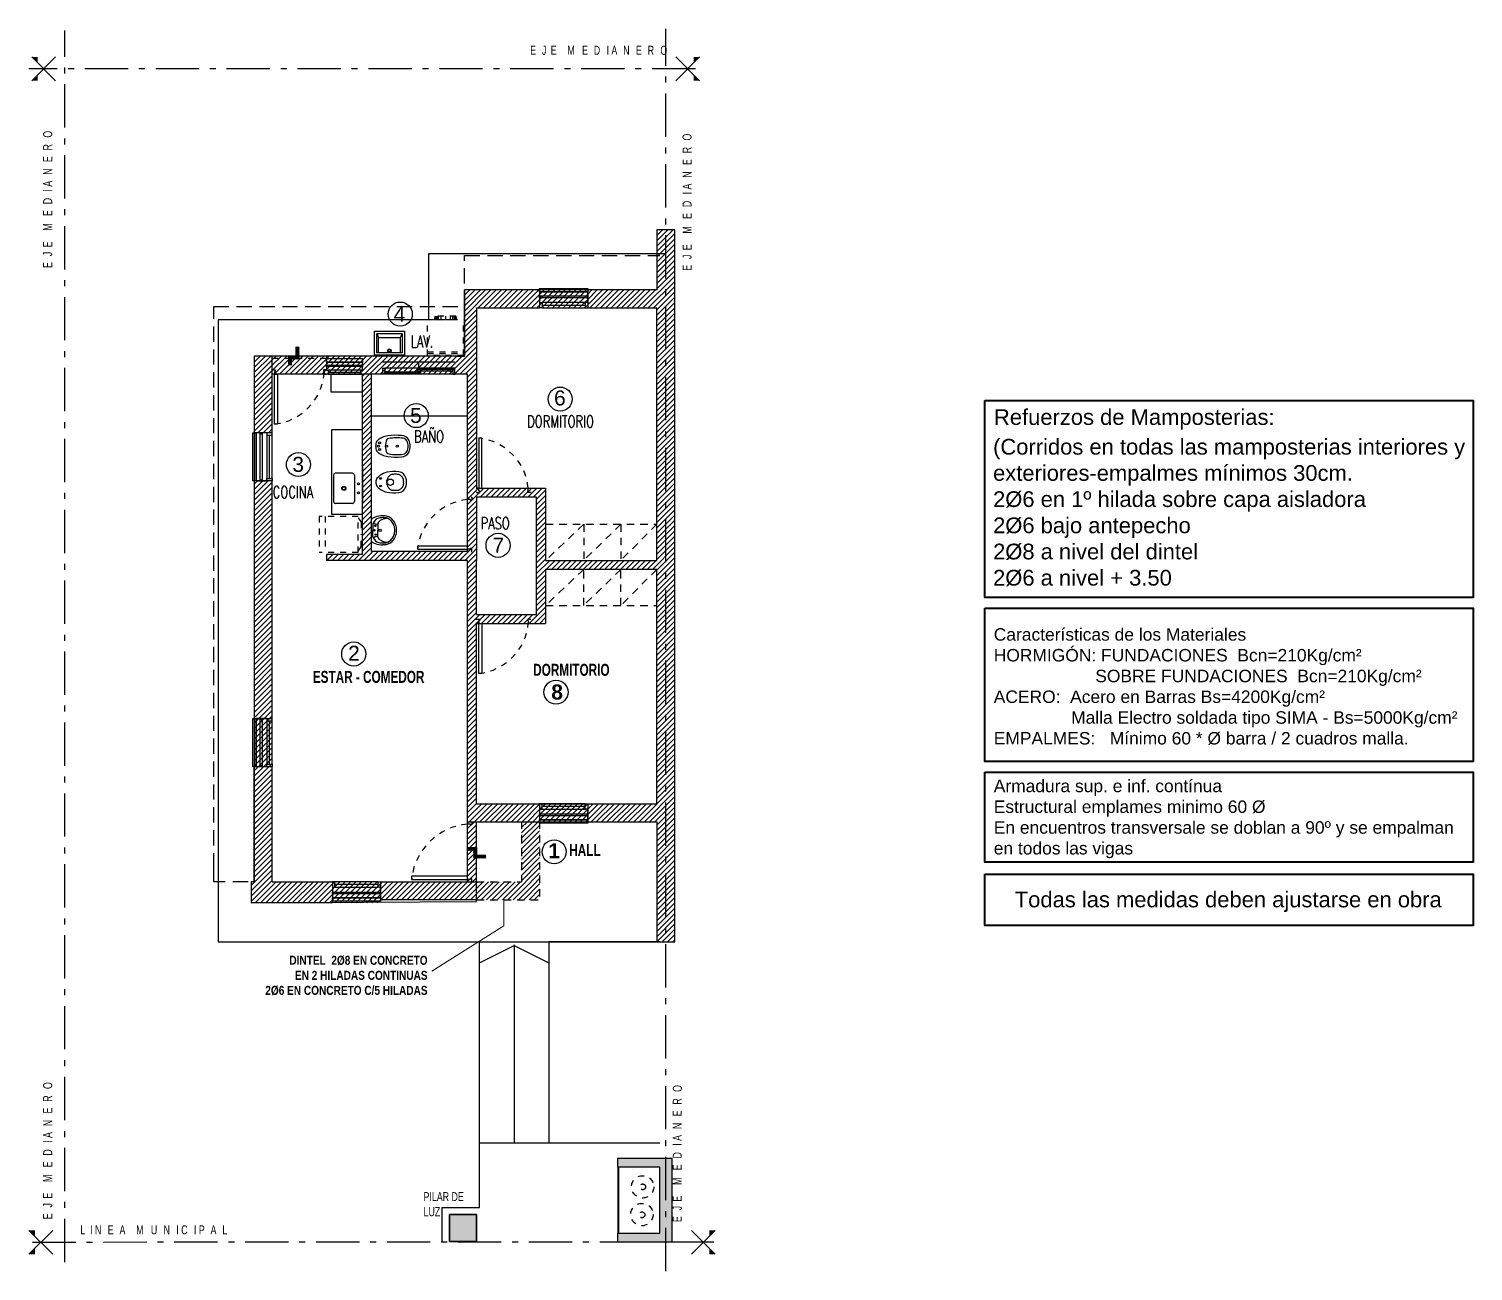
# Model space of a CAD drawing. Header units: millimetres. Extents: x 228 to 428, y 156 to 192.
# Drawn here: x 228.42 to 252.45, y 159.85 to 180.53 of the extents above; entities that cross this region are included whole.
import ezdxf
from ezdxf.enums import TextEntityAlignment as Align

# ---------------------------------------------------------------- set-up
doc = ezdxf.new("R2010")
doc.units = ezdxf.units.MM
doc.header["$LTSCALE"] = 0.1
doc.header["$MEASUREMENT"] = 0
for name, pattern in [('ACAD_ISO02W100', [15, 12, -3]), ('ACAD_ISO10W100', [18, 12, -3, 0, -3]), ('DASHED', [0.75, 0.5, -0.25]), ('DASHED2', [0.375, 0.25, -0.125]), ('HIDDEN', [0.375, 0.25, -0.125]), ('HIDDEN2', [4.7625, 3.175, -1.5875])]:
    doc.linetypes.add(name, pattern=pattern)
for name, color, linetype, lineweight in [('00-COTAS', 1, 'Continuous', 9), ('PISO', 8, 'Continuous', 9), ('SOMBRA', 1, 'Continuous', 0)]:
    doc.layers.add(name, color=color, linetype=linetype, lineweight=lineweight)
for name, color, linetype in [('00-PROYECCION', 2, 'HIDDEN'), ('artefactos', 1, 'Continuous'), ('CARP-HOJAS-PUERTAS', 2, 'Continuous'), ('CARP-MARCO-PUERTAS', 2, 'Continuous'), ('CARPINTERÍA', 2, 'Continuous'), ('Carpinterías', 2, 'Continuous'), ('CONT_PLATEA', 4, 'Continuous'), ('Cotas', 1, 'Continuous'), ('designaciones', 1, 'Continuous'), ('EJES', 6, 'Continuous'), ('EQUIP-COCINA', 1, 'ACAD_ISO02W100'), ('LADRILLOS', 3, 'Continuous'), ('mamposteria', 5, 'Continuous'), ('MURO', 2, 'Continuous'), ('Muros', 3, 'Continuous'), ('PROYECCION', 1, 'DASHED2'), ('PROYECCIONES', 2, 'HIDDEN'), ('TEXTO', 2, 'Continuous'), ('Textos', 2, 'Continuous'), ('varios', 1, 'Continuous')]:
    doc.layers.add(name, color=color, linetype=linetype)
doc.styles.add('ARIAL', font='arial.ttf', dxfattribs={"height": 0.18})
doc.styles.add('Arial30', font='arial.ttf', dxfattribs={"width": 0.8, "height": 0.3})
doc.styles.add('COTAS', font='ROMANS.shx', dxfattribs={"width": 0.7})
doc.styles.add('general', font='arial.ttf')

# ---------------------------------------------------------------- blocks, each defined once
blk = doc.blocks.new('SIMETRIA')
for p, q in [((-0.53, 0.53), (0.53, -0.53)), ((0.53, 0.53), (-0.53, -0.53))]:
    blk.add_line(p, q)
for points in [[(-0.53, 0.53), (-0.265, 0.265), (-0.53, 0.265)], [(0.53, 0.53), (0.265, 0.265), (0.53, 0.265)]]:
    blk.add_solid(points)

msp = doc.modelspace()

# ---------------------------------------------------------------- hatches: boundary and pattern name
at = {"layer": 'Cotas', "ltscale": 0.02, "transparency": 33554559}
h = msp.add_hatch(dxfattribs=at)
h.set_pattern_fill('ANSI31', color=252, scale=0.1, angle=90)
h.set_pattern_definition([(135, (650.26996, 368.332347), (-0.00883883476, -0.00883883476), [])])
h.paths.add_polyline_path([(236.0214, 166.7234), (236.0214, 166.7734), (235.8677, 166.7734), (235.8677, 166.7234)])
h.paths.add_polyline_path([(235.8677, 166.7234), (235.8677, 166.899), (235.7162, 166.899), (235.7162, 166.849), (235.8177, 166.849), (235.8177, 166.7234)])
at = {"layer": 'LADRILLOS', "ltscale": 0.02, "true_color": 0xed1f24, "transparency": 33554559}
h = msp.add_hatch(color=240, dxfattribs=at)
h.dxf.hatch_style = 1
h.paths.add_polyline_path([(239.0177, 161.7301), (238.2177, 161.7301), (238.2177, 161.5801), (238.9177, 161.5801), (238.9177, 160.4801), (238.2177, 160.4801), (238.2177, 160.3301), (239.0177, 160.3301)])
h = msp.add_hatch(color=240, dxfattribs=at)
h.dxf.hatch_style = 1
h.paths.add_polyline_path([(239.1177, 161.7301), (239.0177, 161.7301), (239.0177, 160.3301), (239.1177, 160.3301)])
h = msp.add_hatch(color=240, dxfattribs=at)
h.dxf.hatch_style = 1
h.paths.add_polyline_path([(235.8677, 160.7912), (235.4177, 160.7912), (235.4177, 160.3412), (235.8677, 160.3412)])
at = {"layer": 'SOMBRA', "true_color": 0xf8991e}
h = msp.add_hatch(dxfattribs=at)
h.set_pattern_fill('ANSI31', color=30, scale=0.5)
h.paths.add_polyline_path([(239.1677, 177.18), (238.8677, 177.18), (238.8677, 176.18), (237.7177, 176.18), (237.7177, 175.88), (238.8677, 175.88), (238.8677, 171.68), (237.0177, 171.68), (237.0177, 172.88), (235.8677, 172.88), (235.8677, 172.73), (236.8677, 172.73), (236.8677, 170.78), (235.8677, 170.78), (235.8677, 170.63), (237.0177, 170.63), (237.0177, 171.53), (238.8677, 171.53), (238.8677, 167.63), (236.9177, 167.63), (236.9177, 167.3345), (238.8677, 167.33), (238.8677, 165.33), (239.1677, 165.33)])
h = msp.add_hatch(dxfattribs=at)
h.set_pattern_fill('ANSI31', color=30, scale=0.5)
h.paths.add_polyline_path([(232.4677, 175.08), (232.4677, 175.105), (232.4677, 175.055), (232.4677, 174.78), (235.7175, 174.78), (235.7177, 171.83), (235.8677, 171.83), (235.8677, 172.8097), (235.8677, 172.8191), (235.8677, 175.88), (237.7177, 175.88), (237.7177, 176.18), (235.6677, 176.18), (235.6677, 175.08)])
h = msp.add_hatch(dxfattribs=at)
h.set_pattern_fill('ANSI31', color=30, scale=0.5)
h.paths.add_polyline_path([(232.4677, 175.08), (232.1677, 175.08), (232.1677, 173.8013), (232.4677, 173.8013)])
h = msp.add_hatch(dxfattribs=at)
h.set_pattern_fill('ANSI31', color=30, scale=0.5)
h.paths.add_polyline_path([(235.7177, 171.68), (235.7177, 171.83), (234.1177, 171.83), (234.1177, 174.78), (234.1177, 174.78), (234.1177, 174.78), (233.9677, 174.78), (234.1228, 174.78), (233.9728, 174.78), (233.9677, 174.78), (233.9677, 174.78), (233.9677, 171.78), (233.3677, 171.78), (233.3677, 171.68)])
h = msp.add_hatch(dxfattribs=at)
h.set_pattern_fill('ANSI31', color=30, scale=0.5)
h.paths.add_polyline_path([(232.4677, 166.22), (232.4677, 166.28), (232.4677, 168.2493), (232.1677, 168.2493), (232.1677, 166.28), (232.4677, 166.28)])
h.paths.add_polyline_path([(232.4677, 173.0013), (232.1677, 173.0013), (232.1677, 168.2493), (232.4677, 168.2493)])
h = msp.add_hatch(dxfattribs=at)
h.set_pattern_fill('ANSI31', color=30, scale=0.5)
h.paths.add_polyline_path([(235.8677, 170.78), (235.8677, 171.83), (235.7177, 171.83), (235.7177, 170.78)])
h = msp.add_hatch(dxfattribs=at)
h.set_pattern_fill('ANSI31', color=30, scale=0.5)
h.paths.add_polyline_path([(236.9177, 167.33), (236.9177, 167.4134), (236.9177, 167.63), (235.8677, 167.63), (235.8677, 170.78), (235.7177, 170.78), (235.7177, 167.33)])
h = msp.add_hatch(dxfattribs=at)
h.set_pattern_fill('ANSI31', color=30, scale=0.5)
h.paths.add_polyline_path([(235.7177, 166.33), (234.2677, 166.33), (234.2677, 166.03), (235.7177, 166.03)])
h.paths.add_polyline_path([(235.8677, 167.33), (235.7177, 167.33), (235.7177, 166.33), (235.7177, 166.33), (235.7177, 166.03), (235.8677, 166.03)])
at = {"layer": 'SOMBRA', "true_color": 0x2776bb}
h = msp.add_hatch(dxfattribs=at)
h.set_pattern_fill('ANSI31', color=152, scale=0.5)
h.paths.add_polyline_path([(236.9177, 167.33), (236.6177, 167.33), (236.6177, 166.3326), (236.9177, 166.3326)])
h.paths.add_polyline_path([(236.9177, 166.33), (235.8677, 166.33), (235.8677, 166.03), (236.9177, 166.03)])
at = {"layer": 'SOMBRA', "true_color": 0xf8991e}
h = msp.add_hatch(dxfattribs=at)
h.set_pattern_fill('ANSI31', color=30, scale=0.5)
h.paths.add_polyline_path([(234.2677, 166.33), (232.1177, 166.33), (232.1177, 165.98), (234.2677, 165.98)])

# ---------------------------------------------------------------- linework, layer by layer
at = {"color": 2}
for p, q in [((236.9177, 176.1467), (237.7177, 176.1467)), ((236.9177, 176.1467), (236.9177, 175.97)), ((236.9177, 176.08), (236.9344, 176.08)), ((236.9177, 176.05), (236.9177, 176.08)), ((236.9344, 176.05), (236.9177, 176.05)), ((236.9177, 175.97), (236.9577, 175.97)), ((236.9344, 176.08), (236.9344, 176.05)), ((237.6777, 175.97), (236.9577, 175.97)), ((236.9577, 175.97), (236.9577, 175.925)), ((237.7177, 175.97), (237.6777, 175.97)), ((237.6777, 175.97), (237.6777, 175.925)), ((237.7177, 176.08), (237.701, 176.08)), ((237.701, 176.08), (237.701, 176.05)), ((237.701, 176.05), (237.7177, 176.05)), ((237.7177, 175.97), (237.7177, 176.1467)), ((237.7177, 176.05), (237.7177, 176.08)), ((236.9577, 175.88), (236.9177, 175.88)), ((236.9177, 175.88), (236.9177, 175.88)), ((236.9577, 175.925), (237.6777, 175.925)), ((236.9577, 175.925), (236.9577, 175.925)), ((236.9577, 175.925), (236.9577, 175.925)), ((236.9577, 175.925), (236.9577, 175.925)), ((236.9577, 175.925), (236.9577, 175.88)), ((236.9577, 175.88), (237.6777, 175.88)), ((237.6777, 175.925), (237.6777, 175.925)), ((237.6777, 175.925), (237.6777, 175.925)), ((237.6777, 175.925), (237.6777, 175.925)), ((237.6777, 175.925), (237.6777, 175.88)), ((237.6777, 175.88), (237.7177, 175.88)), ((237.7177, 175.88), (237.7177, 175.88)), ((234.1677, 175.4929), (234.6677, 175.4929)), ((234.1677, 175.0929), (234.1677, 175.4929)), ((234.6677, 175.4929), (234.6677, 175.0929)), ((234.2077, 175.4529), (234.6277, 175.4529)), ((234.2077, 175.1329), (234.2077, 175.4529)), ((234.2077, 175.4529), (234.2372, 175.3882)), ((234.2372, 175.3882), (234.5982, 175.3882)), ((234.2372, 175.1329), (234.2372, 175.3882)), ((234.6277, 175.4529), (234.5982, 175.3882)), ((234.5982, 175.3882), (234.5982, 175.1329)), ((234.6277, 175.4529), (234.6277, 175.1329)), ((233.3677, 174.98), (233.9677, 174.98)), ((233.3677, 174.98), (233.3677, 174.8475)), ((233.9677, 174.8475), (233.9677, 174.98)), ((234.6677, 175.0929), (234.1677, 175.0929)), ((234.6277, 175.1329), (234.2077, 175.1329)), ((233.3677, 174.93), (233.3803, 174.93)), ((233.3677, 174.9075), (233.3677, 174.93)), ((233.3803, 174.9075), (233.3677, 174.9075)), ((233.3677, 174.8475), (233.3977, 174.8475)), ((233.3977, 174.78), (233.3677, 174.78)), ((233.3677, 174.78), (233.3677, 174.78)), ((233.3803, 174.93), (233.3803, 174.9075)), ((233.9377, 174.8475), (233.3977, 174.8475)), ((233.3977, 174.8475), (233.3977, 174.8138)), ((233.3977, 174.8138), (233.9377, 174.8138)), ((233.3977, 174.8138), (233.3977, 174.8138)), ((233.3977, 174.8138), (233.3977, 174.8138)), ((233.3977, 174.8138), (233.3977, 174.8138)), ((233.3977, 174.8138), (233.3977, 174.78)), ((233.3977, 174.78), (233.9377, 174.78)), ((233.9677, 174.8475), (233.9377, 174.8475)), ((233.9377, 174.8475), (233.9377, 174.8138)), ((233.9377, 174.8138), (233.9377, 174.8138)), ((233.9377, 174.8138), (233.9377, 174.8138)), ((233.9377, 174.8138), (233.9377, 174.8138)), ((233.9377, 174.8138), (233.9377, 174.78)), ((233.9377, 174.78), (233.9677, 174.78)), ((233.9677, 174.93), (233.9552, 174.93)), ((233.9552, 174.93), (233.9552, 174.9075)), ((233.9552, 174.9075), (233.9677, 174.9075)), ((233.9677, 174.9075), (233.9677, 174.93)), ((233.9677, 174.78), (233.9677, 174.78)), ((232.201, 173.0013), (232.201, 173.8013)), ((232.3777, 173.8013), (232.201, 173.8013)), ((232.2677, 173.8013), (232.2677, 173.7845)), ((232.2977, 173.8013), (232.2677, 173.8013)), ((232.2677, 173.7845), (232.2977, 173.7845)), ((232.2977, 173.7845), (232.2977, 173.8013)), ((232.3777, 173.8013), (232.3777, 173.7613)), ((232.4677, 173.7613), (232.4677, 173.8013)), ((232.4677, 173.8013), (232.4677, 173.8013)), ((232.3777, 173.7613), (232.3777, 173.0413)), ((232.3777, 173.7613), (232.4227, 173.7613)), ((232.4227, 173.0413), (232.4227, 173.7613)), ((232.4227, 173.7613), (232.4227, 173.7613)), ((232.4227, 173.7613), (232.4227, 173.7613)), ((232.4227, 173.7613), (232.4227, 173.7613)), ((232.4227, 173.7613), (232.4677, 173.7613)), ((232.4677, 173.0413), (232.4677, 173.7613)), ((232.201, 173.0013), (232.3777, 173.0013)), ((232.2677, 173.0013), (232.2677, 173.018)), ((232.2677, 173.018), (232.2977, 173.018)), ((232.2977, 173.0013), (232.2677, 173.0013)), ((232.2977, 173.018), (232.2977, 173.0013)), ((232.3777, 173.0013), (232.3777, 173.0413)), ((232.3777, 173.0413), (232.4227, 173.0413)), ((232.4227, 173.0413), (232.4227, 173.0413)), ((232.4227, 173.0413), (232.4227, 173.0413)), ((232.4227, 173.0413), (232.4227, 173.0413)), ((232.4227, 173.0413), (232.4677, 173.0413)), ((232.4677, 173.0413), (232.4677, 173.0013)), ((232.4677, 173.0013), (232.4677, 173.0013)), ((234.1427, 172.2898), (234.1427, 172.18)), ((234.1427, 172.0703), (234.1427, 172.18)), ((234.2227, 172.2861), (234.2227, 172.18)), ((234.2227, 172.074), (234.2227, 172.18)), ((232.201, 168.2493), (232.201, 169.0493)), ((232.3777, 169.0493), (232.201, 169.0493)), ((232.3777, 169.0093), (232.3777, 168.2893)), ((232.4227, 168.2893), (232.4227, 169.0093)), ((232.4677, 168.2893), (232.4677, 169.0093)), ((232.201, 168.2493), (232.3777, 168.2493)), ((236.9177, 167.54), (236.9177, 167.3634)), ((237.6777, 167.63), (236.9577, 167.63)), ((237.6777, 167.585), (236.9577, 167.585)), ((236.9577, 167.54), (237.6777, 167.54)), ((237.7177, 167.3634), (237.7177, 167.54)), ((237.7177, 167.3634), (236.9177, 167.3634)), ((234.2277, 166.33), (233.5077, 166.33)), ((233.4677, 166.24), (233.4677, 166.0634)), ((234.2277, 166.285), (233.5077, 166.285)), ((233.5077, 166.24), (234.2277, 166.24)), ((234.2677, 166.0634), (234.2677, 166.24)), ((234.2677, 166.0634), (233.4677, 166.0634))]:
    msp.add_line(p, q, dxfattribs=at)
at = {"color": 1}
for p, q in [((236.9177, 176.08), (237.7177, 176.08)), ((236.9177, 176.05), (236.9177, 176.08)), ((237.7177, 176.05), (236.9177, 176.05)), ((237.7177, 176.08), (237.7177, 176.05)), ((233.3677, 174.93), (233.9677, 174.93)), ((233.3677, 174.9075), (233.3677, 174.93)), ((233.9677, 174.9075), (233.3677, 174.9075)), ((233.9677, 174.93), (233.9677, 174.9075)), ((232.2677, 173.0013), (232.2677, 173.8013)), ((232.2677, 173.8013), (232.2977, 173.8013)), ((232.2977, 173.8013), (232.2977, 173.0013)), ((234.7453, 173.6767), (234.7453, 173.6767)), ((232.2977, 173.0013), (232.2677, 173.0013)), ((234.3741, 172.9949), (234.3754, 173.0128)), ((234.3741, 172.9949), (234.3741, 172.9801)), ((234.3741, 172.9652), (234.3741, 172.98)), ((234.3741, 172.9652), (234.3754, 172.9474)), ((234.6539, 172.9949), (234.6527, 173.0128)), ((234.6539, 172.9652), (234.6527, 172.9474)), ((234.6539, 172.9949), (234.6539, 172.9801)), ((234.6539, 172.9652), (234.6539, 172.98)), ((234.1177, 172.0026), (234.1177, 172.3575)), ((234.1177, 172.0026), (234.1177, 172.0026))]:
    msp.add_line(p, q, dxfattribs=at)
at = {"color": 1, "transparency": 33554559}
for p, q in [((235.4722, 174.88), (234.3397, 174.88)), ((235.4722, 174.78), (234.3397, 174.78)), ((234.3417, 174.79), (234.3417, 174.82)), ((234.3417, 174.82), (234.9322, 174.82)), ((234.9322, 174.79), (234.3417, 174.79)), ((234.8822, 174.83), (234.8822, 174.86)), ((234.8822, 174.86), (235.4722, 174.86)), ((235.4722, 174.83), (234.8822, 174.83)), ((234.9322, 174.82), (234.9322, 174.79)), ((235.4722, 174.86), (235.4722, 174.83))]:
    msp.add_line(p, q, dxfattribs=at)
at = {"color": 2, "transparency": 33554559}
msp.add_line((233.9677, 173.23), (233.9677, 172.63), dxfattribs=at)
at = {"color": 2, "linetype": 'ACAD_ISO02W100', "ltscale": 0.05}
for p, q in [((233.8998, 172.4093), (233.2498, 172.4093)), ((233.2498, 172.4093), (233.2498, 171.8093)), ((233.3498, 172.4093), (233.3498, 171.8093)), ((233.8998, 171.8093), (233.8998, 172.4093)), ((233.8998, 172.3849), (233.9498, 172.3147)), ((233.9498, 172.3147), (233.9498, 172.1093)), ((233.9498, 171.9039), (233.9498, 172.1093)), ((233.8998, 171.8338), (233.9498, 171.9039)), ((233.8998, 171.8093), (233.2498, 171.8093))]:
    msp.add_line(p, q, dxfattribs=at)
at = {"color": 1}
for points in [[(232.2677, 168.2493), (232.2677, 169.0493), (232.2977, 169.0493), (232.2977, 168.2493)], [(237.7177, 167.43), (236.9177, 167.43), (236.9177, 167.46), (237.7177, 167.46)], [(234.2677, 166.13), (233.4677, 166.13), (233.4677, 166.16), (234.2677, 166.16)]]:
    msp.add_lwpolyline(points, close=True, dxfattribs=at)
at = {"color": 2}
for points in [[(232.2677, 169.0493), (232.2677, 169.0326), (232.2977, 169.0326), (232.2977, 169.0493)], [(232.2677, 168.2493), (232.2677, 168.266), (232.2977, 168.266), (232.2977, 168.2493)], [(236.9177, 167.43), (236.9344, 167.43), (236.9344, 167.46), (236.9177, 167.46)], [(237.7177, 167.43), (237.701, 167.43), (237.701, 167.46), (237.7177, 167.46)], [(233.4677, 166.13), (233.4844, 166.13), (233.4844, 166.16), (233.4677, 166.16)], [(234.2677, 166.13), (234.251, 166.13), (234.251, 166.16), (234.2677, 166.16)]]:
    msp.add_lwpolyline(points, close=True, dxfattribs=at)
for points in [[(232.3777, 169.0493), (232.3777, 169.0093), (232.4227, 169.0093), (232.4227, 169.0093), (232.4227, 169.0093), (232.4227, 169.0093), (232.4677, 169.0093), (232.4677, 169.0493), (232.4677, 169.0493)], [(232.3777, 168.2493), (232.3777, 168.2893), (232.4227, 168.2893), (232.4227, 168.2893), (232.4227, 168.2893), (232.4227, 168.2893), (232.4677, 168.2893), (232.4677, 168.2493), (232.4677, 168.2493)], [(236.9177, 167.54), (236.9577, 167.54), (236.9577, 167.585), (236.9577, 167.585), (236.9577, 167.585), (236.9577, 167.585), (236.9577, 167.63), (236.9177, 167.63), (236.9177, 167.63)], [(237.7177, 167.54), (237.6777, 167.54), (237.6777, 167.585), (237.6777, 167.585), (237.6777, 167.585), (237.6777, 167.585), (237.6777, 167.63), (237.7177, 167.63), (237.7177, 167.63)], [(233.4677, 166.24), (233.5077, 166.24), (233.5077, 166.285), (233.5077, 166.285), (233.5077, 166.285), (233.5077, 166.285), (233.5077, 166.33), (233.4677, 166.33), (233.4677, 166.33)], [(234.2677, 166.24), (234.2277, 166.24), (234.2277, 166.285), (234.2277, 166.285), (234.2277, 166.285), (234.2277, 166.285), (234.2277, 166.33), (234.2677, 166.33), (234.2677, 166.33)]]:
    msp.add_lwpolyline(points, dxfattribs=at)
at = {"color": 1}
for centre, radius in [((234.4177, 175.168), 0.03), ((234.4177, 175.168), 0.02), ((234.2336, 173.5801), 0.0166), ((234.2546, 173.6361), 0.0166), ((234.2546, 173.5241), 0.0166), ((234.371, 173.5801), 0.0171), ((234.5486, 173.5801), 0.0166), ((234.2697, 173.0438), 0.0141), ((234.2697, 172.9164), 0.0141), ((234.4321, 172.9801), 0.0535), ((234.1679, 172.18), 0.0125), ((234.1844, 172.2537), 0.0125), ((234.1875, 172.1093), 0.0125), ((234.263, 172.18), 0.02)]:
    msp.add_circle(centre, radius, dxfattribs=at)
for centre, radius, start, end in [((234.3582, 173.5876), 0.1699, 167.07769, 182.56854), ((234.3579, 173.5725), 0.1696, 177.45143, 192.92965), ((234.2831, 173.613), 0.0914, 122.97249, 172.04622), ((234.2942, 173.5542), 0.1035, 190.97372, 234.00757), ((234.6598, 172.9716), 0.8351, 115.80901, 120.7035), ((234.4382, 173.4146), 0.3398, 97.80439, 114.69595), ((234.6682, 173.5588), 0.32, 156.03729, 176.10431), ((234.6682, 173.6014), 0.32, 183.89569, 203.96271), ((234.4217, 173.6446), 0.0637, 102.39043, 136.10723), ((234.5249, 172.8404), 0.9206, 84.23721, 98.29848), ((234.5428, 173.0079), 0.7118, 81.54756, 100.91861), ((234.6108, 173.6032), 0.1533, 28.66885, 87.54957), ((234.6388, 173.6367), 0.0758, 26.69678, 83.45914), ((234.5026, 173.5691), 0.2278, 2.86825, 26.48454), ((234.5026, 173.591), 0.2278, 333.51546, 357.13175), ((234.5065, 173.5833), 0.2564, 359.33056, 21.37196), ((234.5063, 173.5769), 0.2566, 338.63223, 0.75283), ((234.6598, 174.1886), 0.8351, 239.2965, 244.19099), ((234.4439, 173.765), 0.3599, 245.77737, 261.72229), ((234.4217, 173.5155), 0.0637, 223.89277, 257.60957), ((234.5249, 174.3198), 0.9206, 261.70152, 275.76279), ((234.5428, 174.1522), 0.7118, 259.08139, 278.45244), ((234.6108, 173.557), 0.1533, 272.45043, 331.33115), ((234.6388, 173.5235), 0.0758, 276.54086, 333.30322), ((234.5168, 172.7609), 0.4189, 124.64746, 137.29186), ((234.4378, 172.8584), 0.2939, 102.77587, 122.78854), ((234.4958, 172.505), 0.6518, 83.0992, 100.87357), ((234.4557, 173.0164), 0.0766, 149.32439, 161.32752), ((234.478, 173.0031), 0.1025, 137.86537, 149.32439), ((234.5176, 172.9673), 0.1559, 128.57978, 137.86537), ((234.5371, 172.9429), 0.1871, 120.26309, 128.57978), ((234.4608, 173.0736), 0.0358, 101.17962, 120.26309), ((234.4741, 173.006), 0.1047, 95.49422, 101.17962), ((234.5306, 172.4191), 0.6943, 93.28713, 95.49422), ((234.4998, 172.9547), 0.1578, 90, 93.28713), ((234.4998, 172.7296), 0.3829, 87.88982, 90), ((234.5282, 172.7296), 0.3829, 90, 92.11018), ((234.5282, 172.9547), 0.1578, 86.71287, 90), ((234.4975, 172.4191), 0.6943, 84.50578, 86.71287), ((234.5539, 173.006), 0.1047, 78.82038, 84.50578), ((234.5548, 173.0023), 0.151, 49.5184, 82.64833), ((234.5673, 173.0736), 0.0358, 59.73691, 78.82038), ((234.491, 172.9429), 0.1871, 51.42022, 59.73691), ((234.5105, 172.9673), 0.1559, 42.13463, 51.42022), ((234.5501, 173.0031), 0.1025, 30.67561, 42.13463), ((234.5724, 173.0164), 0.0766, 18.67248, 30.67561), ((234.5066, 172.9863), 0.1962, 358.12947, 41.82957), ((234.3771, 172.9596), 0.1886, 153.0632, 173.77671), ((234.3767, 173.0001), 0.1882, 186.13848, 206.94852), ((234.5168, 173.199), 0.4189, 222.70814, 235.35254), ((234.4378, 173.1015), 0.2939, 237.21146, 257.22413), ((234.4958, 173.4549), 0.6518, 259.12643, 276.9008), ((234.6234, 172.9597), 0.2536, 161.32752, 167.91413), ((234.6234, 173.0005), 0.2536, 192.08587, 198.67248), ((234.4557, 172.9438), 0.0766, 198.67248, 210.67561), ((234.478, 172.957), 0.1025, 210.67561, 222.13463), ((234.5176, 172.9929), 0.1559, 222.13463, 231.42022), ((234.5371, 173.0173), 0.1871, 231.42022, 239.73691), ((234.4608, 172.8866), 0.0358, 239.73691, 258.82038), ((234.4741, 172.9541), 0.1047, 258.82038, 264.50578), ((234.5306, 173.541), 0.6943, 264.50578, 266.71287), ((234.4998, 173.0054), 0.1578, 266.71287, 270), ((234.4998, 173.2305), 0.3829, 270, 272.11018), ((234.5282, 173.2305), 0.3829, 267.88982, 270), ((234.5282, 173.0054), 0.1578, 270, 273.28713), ((234.4975, 173.541), 0.6943, 273.28713, 275.49422), ((234.5539, 172.9541), 0.1047, 275.49422, 281.17962), ((234.5548, 172.9576), 0.151, 277.35167, 310.4816), ((234.5673, 172.8866), 0.0358, 281.17962, 300.26309), ((234.491, 173.0173), 0.1871, 300.26309, 308.57978), ((234.5105, 172.9929), 0.1559, 308.57978, 317.86537), ((234.5501, 172.957), 0.1025, 317.86537, 329.32439), ((234.5724, 172.9438), 0.0766, 329.32439, 341.32752), ((234.4047, 172.9597), 0.2536, 12.08587, 18.67248), ((234.4047, 173.0005), 0.2536, 341.32752, 347.91413), ((234.5066, 172.9736), 0.1962, 318.17043, 1.87053), ((234.702, 172.9799), 0.000649, 1.87053, 358.12947), ((234.1377, 172.3575), 0.02, 119.35892, 180.00014), ((234.2949, 172.0781), 0.3406, 109.92238, 119.35892), ((234.2828, 172.2397), 0.1507, 106.35039, 156.34031), ((234.3062, 172.047), 0.3737, 90, 109.92238), ((234.3931, 172.1566), 0.2238, 114.12135, 135.18426), ((234.3062, 172.047), 0.3437, 90, 101.02963), ((234.3857, 172.1731), 0.2056, 99.28776, 114.12135), ((234.3062, 172.047), 0.3737, 86.69477, 90), ((234.3062, 172.047), 0.3437, 86.54707, 90), ((234.3277, 172.2355), 0.1545, 64.66774, 90.31353), ((234.3277, 172.2355), 0.1845, 64.66774, 90), ((234.367, 172.2872), 0.09, 56.49842, 99.28776), ((234.3062, 172.047), 0.3437, 80.26972, 80.4174), ((234.315, 172.2087), 0.1842, 41.18593, 64.66774), ((234.315, 172.2087), 0.2142, 41.18593, 64.66774), ((234.2952, 172.1913), 0.2106, 19.92238, 41.18593), ((234.2952, 172.1913), 0.2406, 19.92238, 41.18593), ((234.1677, 172.2901), 0.025, 156.34033, 180.28839), ((234.2327, 172.2898), 0.09, 179.50925, 180.00004), ((234.2043, 172.3371), 0.0542, 201.27731, 289.8888), ((234.2627, 172.2861), 0.04, 135.18426, 180), ((234.2952, 172.1687), 0.2106, 318.81407, 340.07762), ((234.264, 172.18), 0.2437, 0, 19.92238), ((234.264, 172.18), 0.2437, 340.07762, 0), ((234.264, 172.18), 0.2737, 0, 19.92238), ((234.264, 172.18), 0.2737, 340.07762, 0), ((234.1377, 172.0026), 0.02, 179.99986, 240.64108), ((234.2949, 172.282), 0.3406, 240.64108, 250.07762), ((234.2327, 172.0703), 0.09, 179.99996, 180.49075), ((234.1677, 172.0699), 0.025, 179.71161, 203.65967), ((234.2828, 172.1203), 0.1507, 203.65969, 253.64961), ((234.2043, 172.023), 0.0542, 70.1112, 158.72269), ((234.3603, 172.1687), 0.2406, 220.6377, 221.18593), ((234.3062, 172.3131), 0.3737, 250.07762, 270), ((234.2627, 172.074), 0.04, 180, 224.81574), ((234.3931, 172.2035), 0.2238, 224.81574, 245.87865), ((234.3062, 172.3131), 0.3437, 258.97037, 270), ((234.3857, 172.1869), 0.2056, 245.87865, 260.71224), ((234.3062, 172.3131), 0.3437, 270, 273.45293), ((234.3277, 171.5663), 0.3737, 90, 93.30523), ((234.3277, 172.1245), 0.1545, 269.68647, 295.33226), ((234.3277, 172.1245), 0.1845, 270, 295.33226), ((234.367, 172.0728), 0.09, 260.71224, 303.50158), ((234.3062, 172.3131), 0.3437, 279.5826, 279.73028), ((234.315, 172.1514), 0.1842, 295.33226, 318.81407), ((234.315, 172.1514), 0.2142, 295.33226, 318.81407), ((234.2952, 172.1687), 0.2406, 318.81407, 340.07762)]:
    msp.add_arc(centre, radius, start, end, dxfattribs=at)
at = {"layer": '00-COTAS'}
msp.add_lwpolyline([(236.3222, 166.0339), (236.3222, 165.5959), (235.1223, 164.8408)], dxfattribs=at)
at = {"layer": '00-PROYECCION', "color": 2, "ltscale": 5, "transparency": 33554559}
for p, q in [((237.0177, 172.28), (238.8677, 172.28)), ((237.6508, 172.28), (237.0177, 171.68)), ((237.6508, 172.28), (237.6508, 171.68)), ((238.2676, 172.28), (237.6508, 171.68)), ((237.6508, 171.53), (237.0177, 170.93)), ((237.6508, 170.93), (237.6508, 171.53)), ((238.2676, 171.53), (237.6508, 170.93)), ((238.2676, 170.93), (238.2676, 171.53)), ((238.8677, 171.53), (238.2676, 170.93)), ((237.0177, 170.93), (238.8677, 170.93))]:
    msp.add_line(p, q, dxfattribs=at)
at = {"layer": '00-PROYECCION', "ltscale": 5, "transparency": 33554559}
for p in [(238.2676, 172.28), (238.8677, 172.28)]:
    msp.add_line(p, (238.2676, 171.68), dxfattribs=at)
at = {"layer": 'artefactos', "color": 1, "transparency": 33554559}
for p, q in [((235.7177, 174.08), (234.1177, 174.08)), ((233.4846, 173.0987), (233.4846, 172.6587)), ((233.8046, 173.1287), (233.5146, 173.1287)), ((233.8346, 173.0987), (233.8346, 172.6587)), ((233.8046, 172.6287), (233.5146, 172.6287))]:
    msp.add_line(p, q, dxfattribs=at)
for centre, radius in [((233.6596, 172.8787), 0.035), ((233.6596, 172.8787), 0.025), ((233.9018, 172.9537), 0.015), ((233.9018, 172.8037), 0.015)]:
    msp.add_circle(centre, radius, dxfattribs=at)
for centre, start, end in [((233.5146, 173.0987), 90, 180), ((233.8046, 173.0987), 0, 90), ((233.5146, 172.6587), 180, 270), ((233.8046, 172.6587), 270, 0)]:
    msp.add_arc(centre, 0.03, start, end, dxfattribs=at)
at = {"layer": 'CARP-HOJAS-PUERTAS'}
for p, q in [((232.5065, 174.78), (232.5552, 174.78)), ((232.5065, 173.9485), (232.5065, 174.78)), ((232.5552, 174.78), (232.5552, 173.9485)), ((232.5552, 173.9485), (232.5065, 173.9485)), ((235.9552, 173.7115), (235.9065, 173.7115)), ((235.9065, 173.7115), (235.9065, 172.88)), ((235.9552, 172.88), (235.9552, 173.7115)), ((235.9065, 172.88), (235.9552, 172.88)), ((235.7177, 171.9175), (234.8862, 171.9175)), ((234.8862, 171.9175), (234.8862, 171.8688)), ((234.8862, 171.8688), (235.7177, 171.8688)), ((235.7177, 171.8688), (235.7177, 171.9175)), ((235.9065, 170.63), (235.9552, 170.63)), ((235.9065, 169.7985), (235.9065, 170.63)), ((235.9552, 170.63), (235.9552, 169.7985)), ((235.9552, 169.7985), (235.9065, 169.7985))]:
    msp.add_line(p, q, dxfattribs=at)
msp.add_lwpolyline([(235.7177, 166.3688), (235.7177, 166.4234), (234.7851, 166.4234), (234.7851, 166.3688), (235.7177, 166.3688)], dxfattribs=at)
at = {"layer": 'CARP-MARCO-PUERTAS'}
for p, q in [((232.4677, 174.841), (232.4677, 174.8504)), ((232.4677, 174.8504), (232.5065, 174.8504)), ((232.4677, 174.78), (232.4677, 174.7894)), ((232.5065, 174.78), (232.4677, 174.78)), ((232.5065, 174.8504), (232.5065, 174.8504)), ((232.5065, 174.8504), (232.5158, 174.8504)), ((232.5158, 174.8222), (232.5065, 174.8222)), ((232.5065, 174.8222), (232.5065, 174.78)), ((232.5158, 174.8504), (232.5158, 174.8222)), ((233.329, 174.8504), (233.3196, 174.8504)), ((233.3196, 174.8504), (233.3196, 174.8222)), ((233.3196, 174.8222), (233.329, 174.8222)), ((233.3677, 174.8504), (233.329, 174.8504)), ((233.329, 174.8504), (233.329, 174.8504)), ((233.329, 174.8222), (233.329, 174.78)), ((233.329, 174.78), (233.3677, 174.78)), ((233.3677, 174.841), (233.3677, 174.8504)), ((233.3677, 174.78), (233.3677, 174.7894)), ((235.9065, 172.88), (235.8677, 172.88)), ((235.8677, 172.88), (235.8677, 172.8706)), ((235.8677, 172.8191), (235.8677, 172.8097)), ((235.8677, 172.8097), (235.9065, 172.8097)), ((235.9065, 172.8378), (235.9065, 172.88)), ((235.9158, 172.8378), (235.9065, 172.8378)), ((235.9065, 172.8097), (235.9065, 172.8097)), ((235.9065, 172.8097), (235.9158, 172.8097)), ((235.9158, 172.8097), (235.9158, 172.8378)), ((236.7196, 172.8097), (236.7196, 172.8378)), ((236.7196, 172.8378), (236.729, 172.8378)), ((236.729, 172.8097), (236.7196, 172.8097)), ((236.729, 172.8378), (236.729, 172.88)), ((236.729, 172.88), (236.7677, 172.88)), ((236.7677, 172.8097), (236.729, 172.8097)), ((236.729, 172.8097), (236.729, 172.8097)), ((236.7677, 172.88), (236.7677, 172.8706)), ((236.7677, 172.8191), (236.7677, 172.8097)), ((235.7177, 172.6913), (235.7177, 172.73)), ((235.7177, 172.73), (235.7271, 172.73)), ((235.7599, 172.6913), (235.7177, 172.6913)), ((235.7599, 172.6819), (235.7599, 172.6913)), ((235.788, 172.6819), (235.7599, 172.6819)), ((235.7787, 172.73), (235.788, 172.73)), ((235.788, 172.73), (235.788, 172.6913)), ((235.788, 172.6913), (235.788, 172.6913)), ((235.788, 172.6913), (235.788, 172.6819)), ((235.7599, 171.8688), (235.7177, 171.8688)), ((235.7177, 171.8688), (235.7177, 171.83)), ((235.788, 171.8782), (235.7599, 171.8782)), ((235.7599, 171.8782), (235.7599, 171.8688)), ((235.788, 171.8688), (235.788, 171.8782)), ((235.788, 171.83), (235.788, 171.8688)), ((235.788, 171.8688), (235.788, 171.8688)), ((235.7177, 171.83), (235.7271, 171.83)), ((235.7787, 171.83), (235.788, 171.83)), ((235.8677, 170.691), (235.8677, 170.7003)), ((235.8677, 170.7003), (235.9065, 170.7003)), ((235.9065, 170.7003), (235.9065, 170.7003)), ((235.9065, 170.7003), (235.9158, 170.7003)), ((235.9158, 170.6722), (235.9065, 170.6722)), ((235.9065, 170.6722), (235.9065, 170.63)), ((235.9158, 170.7003), (235.9158, 170.6722)), ((236.729, 170.7003), (236.7196, 170.7003)), ((236.7196, 170.7003), (236.7196, 170.6722)), ((236.7196, 170.6722), (236.729, 170.6722)), ((236.7677, 170.7003), (236.729, 170.7003)), ((236.729, 170.7003), (236.729, 170.7003)), ((236.729, 170.6722), (236.729, 170.63)), ((236.7677, 170.691), (236.7677, 170.7003)), ((235.8677, 170.63), (235.8677, 170.6394)), ((235.9065, 170.63), (235.8677, 170.63)), ((236.729, 170.63), (236.7677, 170.63)), ((236.7677, 170.63), (236.7677, 170.6394))]:
    msp.add_line(p, q, dxfattribs=at)
for points in [[(235.7787, 167.33), (235.788, 167.33), (235.788, 167.2913), (235.788, 167.2913), (235.788, 167.2819), (235.7599, 167.2819), (235.7599, 167.2913), (235.7177, 167.2913), (235.7177, 167.33), (235.7271, 167.33)], [(235.7787, 166.33), (235.788, 166.33), (235.788, 166.3688), (235.788, 166.3688), (235.788, 166.3782), (235.7599, 166.3782), (235.7599, 166.3688), (235.7177, 166.3688), (235.7177, 166.33), (235.7271, 166.33)]]:
    msp.add_lwpolyline(points, dxfattribs=at)
at = {"layer": 'CARPINTERÍA', "color": 2, "transparency": 33554559}
for p, q in [((236.9177, 176.2044), (237.7177, 176.2044)), ((236.9177, 176.1467), (236.9177, 176.2044)), ((237.7177, 176.2044), (237.7177, 176.1467)), ((237.7177, 176.1467), (236.9177, 176.1467)), ((233.3677, 175.0377), (233.9677, 175.0377)), ((233.3677, 174.98), (233.3677, 175.0377)), ((233.9677, 174.98), (233.3677, 174.98)), ((233.9677, 175.0377), (233.9677, 174.98)), ((234.3067, 174.78), (234.3067, 174.88)), ((234.3067, 174.88), (234.3417, 174.88)), ((234.3417, 174.78), (234.3067, 174.78)), ((234.3417, 174.88), (234.3417, 174.78)), ((234.3897, 174.82), (234.3417, 174.82)), ((234.3417, 174.82), (234.3417, 174.79)), ((234.3417, 174.79), (234.3897, 174.79)), ((234.3897, 174.79), (234.3897, 174.82)), ((234.9322, 174.86), (234.8822, 174.86)), ((234.8822, 174.86), (234.8822, 174.83)), ((234.8822, 174.83), (234.9322, 174.83)), ((234.9322, 174.82), (234.8822, 174.82)), ((234.8822, 174.82), (234.8822, 174.79)), ((234.8822, 174.79), (234.9322, 174.79)), ((234.9322, 174.83), (234.9322, 174.86)), ((234.9322, 174.79), (234.9322, 174.82)), ((235.4722, 174.86), (235.4222, 174.86)), ((235.4222, 174.86), (235.4222, 174.83)), ((235.4222, 174.83), (235.4722, 174.83)), ((235.5072, 174.88), (235.4722, 174.88)), ((235.4722, 174.88), (235.4722, 174.78)), ((235.4722, 174.83), (235.4722, 174.86)), ((235.4722, 174.78), (235.5072, 174.78)), ((235.5072, 174.78), (235.5072, 174.88)), ((232.1434, 173.0013), (232.1434, 173.8013)), ((232.1434, 173.8013), (232.201, 173.8013)), ((232.201, 173.8013), (232.201, 173.0013)), ((232.201, 173.0013), (232.1434, 173.0013)), ((232.1434, 168.2493), (232.1434, 169.0493)), ((232.1434, 169.0493), (232.201, 169.0493)), ((232.201, 169.0493), (232.201, 168.2493)), ((232.201, 168.2493), (232.1434, 168.2493)), ((236.9177, 167.3634), (237.7177, 167.3634)), ((236.9177, 167.3057), (236.9177, 167.3634)), ((237.7177, 167.3057), (236.9177, 167.3057)), ((237.7177, 167.3634), (237.7177, 167.3057))]:
    msp.add_line(p, q, dxfattribs=at)
msp.add_lwpolyline([(233.4677, 166.0634), (234.2677, 166.0634), (234.2677, 166.0057), (233.4677, 166.0057)], close=True, dxfattribs=at)
at = {"layer": 'Carpinterías', "linetype": 'HIDDEN2', "ltscale": 0.8, "transparency": 33554559}
msp.add_lwpolyline([(232.0677, 166.33), (231.4927, 166.33), (231.4927, 166.555), (231.4927, 175.905), (235.6677, 175.905), (235.6677, 176.755), (238.9177, 176.755)], dxfattribs=at)
at = {"layer": 'CONT_PLATEA', "color": 3, "transparency": 33554559}
msp.add_lwpolyline([(239.0177, 176.7801), (235.0677, 176.7801), (235.0677, 175.6801), (231.5677, 175.6801), (231.5677, 165.3301), (239.0177, 165.3301)], dxfattribs=at)
at = {"layer": 'Cotas', "color": 2, "ltscale": 0.02, "transparency": 33554559}
for p, q in [((232.8676, 175.08), (232.8676, 175.2337)), ((232.7419, 174.9285), (232.7419, 175.08)), ((232.7419, 175.08), (232.8676, 175.08))]:
    msp.add_line(p, q, dxfattribs=at)
at = {"layer": 'Cotas', "color": 252, "linetype": 'Continuous', "ltscale": 0.02, "transparency": 33554559}
for p, q in [((232.9176, 175.1699), (232.8676, 175.2199)), ((232.9176, 175.1876), (232.8715, 175.2337)), ((232.9176, 175.2053), (232.8891, 175.2337)), ((232.9176, 175.223), (232.9068, 175.2337)), ((232.7919, 175.0127), (232.7419, 175.0627)), ((232.7919, 174.995), (232.7419, 175.045)), ((232.7919, 174.9774), (232.7419, 175.0274)), ((232.7919, 174.9597), (232.7419, 175.0097)), ((232.7919, 174.942), (232.7419, 174.992)), ((232.7877, 174.9285), (232.7419, 174.9743)), ((232.7923, 175.03), (232.7423, 175.08)), ((232.81, 175.03), (232.76, 175.08)), ((232.8276, 175.03), (232.7776, 175.08)), ((232.8453, 175.03), (232.7953, 175.08)), ((232.863, 175.03), (232.813, 175.08)), ((232.8807, 175.03), (232.8307, 175.08)), ((232.8983, 175.03), (232.8483, 175.08)), ((232.916, 175.03), (232.866, 175.08)), ((232.9176, 175.1523), (232.8676, 175.2023)), ((232.9176, 175.1346), (232.8676, 175.1846)), ((232.9176, 175.1169), (232.8676, 175.1669)), ((232.9176, 175.0992), (232.8676, 175.1492)), ((232.9176, 175.0815), (232.8676, 175.1315)), ((232.9014, 175.08), (232.8676, 175.1139)), ((232.8837, 175.08), (232.8676, 175.0962)), ((232.9176, 175.0462), (232.8837, 175.08)), ((232.9176, 175.0639), (232.9014, 175.08)), ((232.77, 174.9285), (232.7419, 174.9566)), ((232.7524, 174.9285), (232.7419, 174.939))]:
    msp.add_line(p, q, dxfattribs=at)
at = {"layer": 'Cotas', "ltscale": 0.02, "transparency": 33554559}
for p, q in [((235.9177, 160.9112), (235.9177, 165.33)), ((238.9204, 161.9802), (235.9177, 161.9802)), ((235.2972, 160.9112), (235.9177, 160.9112)), ((235.2972, 160.3444), (235.2972, 160.9112))]:
    msp.add_line(p, q, dxfattribs=at)
at = {"layer": 'Cotas', "color": 2, "ltscale": 0.02, "transparency": 33554559}
msp.add_lwpolyline([(235.7162, 166.899), (235.8677, 166.899), (235.8677, 166.7734), (236.0214, 166.7734)], dxfattribs=at)
at = {"layer": 'Cotas', "ltscale": 0.02, "transparency": 33554559, "const_width": 0.02}
msp.add_lwpolyline([(237.0677, 164.9809), (236.4927, 165.2689), (235.9177, 164.9809)], dxfattribs=at)
at = {"layer": 'Cotas', "ltscale": 0.02, "transparency": 33554559}
for points in [[(236.4927, 165.28), (236.4927, 161.9802)], [(238.9157, 165.33), (237.0677, 165.33), (237.0677, 161.9802)]]:
    msp.add_lwpolyline(points, dxfattribs=at)
at = {"layer": 'designaciones', "color": 2, "transparency": 33554559}
for centre in [(234.5982, 175.7792), (237.2593, 174.364), (234.864, 174.0887), (232.9029, 173.2746), (236.2255, 171.9298), (233.8231, 170.1215), (237.1895, 169.4872), (237.1586, 166.8297)]:
    msp.add_circle(centre, 0.2, dxfattribs=at)
at = {"layer": 'EJES', "linetype": 'ACAD_ISO10W100', "ltscale": 0.6}
for p, q in [((239.0177, 159.851), (239.0177, 180.525)), ((229.0177, 160.0022), (229.0177, 180.4958)), ((239.5086, 179.8608), (228.4175, 179.8606)), ((239.818, 160.3302), (228.4177, 160.33))]:
    msp.add_line(p, q, dxfattribs=at)
at = {"layer": 'EQUIP-COCINA', "linetype": 'ACAD_ISO02W100', "ltscale": 0.025}
for p, q in [((235.1783, 175.7414), (235.1626, 175.6904)), ((235.5227, 175.7414), (235.1783, 175.7414)), ((235.1783, 175.7414), (235.1783, 175.6904)), ((235.1906, 175.7414), (235.1906, 175.6904)), ((235.2042, 175.7414), (235.2042, 175.6904)), ((235.2314, 175.7414), (235.2314, 175.6904)), ((235.2745, 175.7414), (235.2745, 175.6904)), ((235.3505, 175.7414), (235.3505, 175.6904)), ((235.4265, 175.7414), (235.4265, 175.6904)), ((235.4697, 175.7414), (235.4697, 175.6904)), ((235.4968, 175.7414), (235.4968, 175.6904)), ((235.5104, 175.7414), (235.5104, 175.6904)), ((235.5384, 175.6904), (235.5227, 175.7414)), ((235.5227, 175.7414), (235.5227, 175.6904)), ((235.0505, 175.0904), (235.0505, 175.6904)), ((235.0505, 175.6904), (235.6505, 175.6904)), ((235.1626, 175.6904), (235.5384, 175.6904)), ((235.6505, 175.0904), (235.6505, 175.6904)), ((235.0505, 175.1529), (235.6505, 175.1529)), ((235.0505, 175.1239), (235.6505, 175.1239)), ((235.6505, 175.0904), (235.0505, 175.0904))]:
    msp.add_line(p, q, dxfattribs=at)
at = {"layer": 'EQUIP-COCINA', "color": 2, "linetype": 'ByBlock', "ltscale": 0.1, "transparency": 33554559}
for p, q in [((233.4477, 174.48), (233.4477, 174.78)), ((233.9677, 174.48), (233.4477, 174.48)), ((233.9677, 173.8513), (233.4517, 173.85)), ((233.4517, 173.85), (233.4517, 172.45)), ((233.4517, 172.45), (233.9677, 172.4513))]:
    msp.add_line(p, q, dxfattribs=at)
at = {"layer": 'EQUIP-COCINA', "linetype": 'ACAD_ISO02W100', "ltscale": 0.02, "transparency": 33554559}
for centre in [(238.6315, 161.2533), (238.6198, 160.7924)]:
    msp.add_circle(centre, 0.186, dxfattribs=at)
at = {"layer": 'EQUIP-COCINA', "linetype": 'DASHED2', "transparency": 33554559}
msp.add_circle((238.6315, 161.2533), 0.0484, dxfattribs=at)
at = {"layer": 'EQUIP-COCINA', "linetype": 'DASHED2', "ltscale": 0.3, "transparency": 33554559}
msp.add_circle((238.6198, 160.7877), 0.0484, dxfattribs=at)
at = {"layer": 'LADRILLOS', "color": 240, "ltscale": 0.02, "true_color": 0xed1f24, "transparency": 33554559}
msp.add_line((233.3677, 175.08), (233.3677, 174.98), dxfattribs=at)
at = {"layer": 'mamposteria'}
for p, q in [((238.8677, 177.18), (238.8677, 176.18)), ((239.1677, 177.18), (238.8677, 177.18)), ((239.1677, 165.33), (239.1677, 177.18))]:
    msp.add_line(p, q, dxfattribs=at)
at = {"layer": 'mamposteria', "linetype": 'DASHED', "ltscale": 2.5}
for p, q in [((236.6177, 167.3345), (236.6177, 166.33)), ((236.9177, 167.3345), (236.9177, 166.03)), ((235.8677, 166.33), (236.6177, 166.33)), ((235.8677, 166.03), (236.9177, 166.03))]:
    msp.add_line(p, q, dxfattribs=at)
at = {"layer": 'MURO', "color": 2, "transparency": 33554559}
msp.add_line((235.5067, 174.98), (234.3067, 174.9801), dxfattribs=at)
at = {"layer": 'Muros'}
for p, q in [((235.6677, 175.08), (235.6677, 176.18)), ((236.9177, 176.18), (236.9177, 175.88)), ((237.7177, 176.18), (237.7177, 175.88)), ((234.1177, 175.08), (233.9677, 175.08)), ((234.3072, 175.08), (233.9677, 175.08)), ((235.5072, 175.08), (235.6677, 175.08)), ((235.8677, 172.8191), (235.8677, 172.8097)), ((235.8677, 172.73), (235.8677, 171.83)), ((235.8677, 171.83), (235.8677, 171.68)), ((235.8677, 170.691), (235.8677, 170.7003)), ((232.1677, 169.0493), (232.4677, 169.0493)), ((232.1677, 168.2493), (232.4677, 168.2493)), ((236.9177, 167.63), (236.9177, 167.33)), ((237.7177, 167.63), (237.7177, 167.33)), ((232.1177, 166.33), (232.1177, 165.98)), ((234.2677, 166.33), (234.2677, 166.03)), ((232.1677, 165.98), (232.1677, 165.98)), ((238.8677, 165.33), (239.1677, 165.33))]:
    msp.add_line(p, q, dxfattribs=at)
at = {"layer": 'Muros', "color": 5}
for p, q in [((238.8727, 176.18), (235.6677, 176.1799)), ((235.6677, 176.1799), (235.6677, 175.08)), ((235.8677, 175.88), (235.8677, 172.88)), ((235.8677, 175.88), (236.9177, 175.88)), ((237.7177, 175.88), (238.8677, 175.88)), ((238.8677, 171.68), (238.8677, 175.88)), ((235.6677, 175.08), (232.1677, 175.08)), ((232.1677, 175.08), (232.1677, 166.33)), ((232.4677, 173.8013), (232.4677, 175.08)), ((235.7177, 174.78), (232.4677, 174.78)), ((233.9677, 171.78), (233.9677, 174.78)), ((234.1177, 171.83), (234.1177, 174.78)), ((235.7177, 171.83), (235.7177, 174.78)), ((232.4677, 173.8013), (232.1677, 173.8013)), ((232.4677, 173.0013), (232.201, 173.0013)), ((232.4677, 169.0493), (232.4677, 173.0013)), ((235.8677, 172.88), (237.0177, 172.88)), ((237.0177, 172.88), (237.0177, 171.68)), ((233.9677, 171.78), (233.3677, 171.78)), ((233.3677, 171.78), (233.3677, 171.68)), ((235.7177, 171.68), (233.3677, 171.68)), ((235.7177, 171.83), (234.1177, 171.83)), ((235.7177, 166.33), (235.7177, 171.68)), ((235.8677, 170.78), (235.8677, 171.68)), ((237.0177, 171.68), (238.8677, 171.68)), ((238.8677, 171.53), (237.0177, 171.53)), ((237.0177, 171.53), (237.0177, 170.63)), ((238.8677, 167.63), (238.8677, 171.53)), ((235.8677, 167.63), (235.8677, 170.6371)), ((235.8677, 170.63), (237.0177, 170.63)), ((232.1677, 166.33), (232.1677, 168.2493)), ((232.4677, 166.33), (232.4677, 168.2493)), ((235.8677, 167.63), (238.8677, 167.63)), ((235.7177, 167.33), (236.9177, 167.33)), ((235.8677, 166.005), (235.8677, 167.33)), ((235.8677, 167.33), (238.8677, 167.33)), ((238.8677, 167.33), (238.8677, 165.33)), ((232.1677, 166.33), (232.1177, 166.33)), ((232.1177, 166.33), (232.1177, 165.98)), ((232.4677, 166.33), (233.4677, 166.33)), ((233.4677, 166.33), (233.4677, 165.98)), ((234.2677, 166.33), (235.8677, 166.33)), ((232.1177, 165.98), (235.8677, 166.005)), ((233.4677, 165.98), (232.1177, 165.98)), ((235.8677, 166.03), (234.2677, 166.03)), ((238.8677, 165.33), (239.0177, 165.33))]:
    msp.add_line(p, q, dxfattribs=at)
for points in [[(235.8677, 170.78), (236.8677, 170.78), (236.8677, 172.73), (235.8677, 172.73)], [(235.4177, 160.7912), (235.8677, 160.7912), (235.8677, 160.3412), (235.4177, 160.3412), (235.4177, 160.7912)]]:
    msp.add_lwpolyline(points, dxfattribs=at)
msp.add_lwpolyline([(239.1177, 160.3301), (238.2177, 160.3301), (238.2177, 160.4801), (238.9177, 160.4801), (238.9177, 161.5801), (238.2177, 161.5801), (238.2177, 161.7301), (239.1177, 161.7301)], close=True, dxfattribs=at)
at = {"layer": 'Muros'}
msp.add_lwpolyline([(235.4177, 160.3412), (235.8677, 160.3412), (235.8677, 160.7912), (235.4177, 160.7912)], close=True, dxfattribs=at)
at = {"layer": 'PISO', "transparency": 33554559}
msp.add_line((232.4677, 175.08), (233.3677, 175.08), dxfattribs=at)
at = {"layer": 'PISO', "color": 2, "transparency": 33554559}
for p, q in [((238.2177, 160.4801), (238.2177, 161.5801)), ((238.2377, 160.4801), (238.2377, 161.5801))]:
    msp.add_line(p, q, dxfattribs=at)
at = {"layer": 'PROYECCION', "transparency": 33554559}
msp.add_line((233.3677, 175.0377), (232.4677, 175.0377), dxfattribs=at)
at = {"layer": 'PROYECCIONES', "color": 1, "linetype": 'DASHED', "ltscale": 1.5}
for centre, radius, start, end in [((232.411, 174.8655), 0.9219, 275.94335, 354.6812), ((235.811, 172.7946), 0.9219, 5.3188, 84.05665), ((235.8032, 171.7733), 0.9219, 95.3188, 174.05665), ((235.811, 170.7155), 0.9219, 275.94335, 354.6812), ((235.8136, 166.2617), 1.034, 95.3188, 174.05665)]:
    msp.add_arc(centre, radius, start, end, dxfattribs=at)
at = {"layer": 'Textos', "lineweight": 40}
for points in [[(244.3264, 174.3406), (252.4522, 174.3406), (252.4522, 171.0633), (244.3264, 171.0633)], [(244.3264, 170.887), (252.4522, 170.887), (252.4522, 168.3305), (244.3264, 168.3305)], [(244.3264, 168.1573), (252.4522, 168.1573), (252.4522, 166.6596), (244.3264, 166.6596)], [(244.3264, 166.4593), (252.4522, 166.4593), (252.4522, 165.6008), (244.3264, 165.6008)]]:
    msp.add_lwpolyline(points, close=True, dxfattribs=at)
at = {"layer": 'varios', "ltscale": 0.005, "transparency": 33554559}
msp.add_line((234.9072, 174.86), (234.9072, 174.9837), dxfattribs=at)

# ---------------------------------------------------------------- block references
at = {"layer": 'EJES', "linetype": 'ACAD_ISO10W100', "ltscale": 0.6, "yscale": 0.375, "zscale": 0.375}
for p, xscale, rotation in [((228.663, 179.8606), -0.375, 90), ((239.3817, 179.8607), 0.375, 270), ((228.6177, 160.3302), -0.375, 90), ((239.6417, 160.3301), 0.375, 270)]:
    msp.add_blockref('SIMETRIA', p, dxfattribs=dict(at, xscale=xscale, rotation=rotation))

# ---------------------------------------------------------------- texts
at = {"layer": 'TEXTO', "insert": (235.0526, 165.0987), "char_height": 0.15, "width": 3.774119, "attachment_point": 3, "style": 'Arial30'}
msp.add_mtext('{\\fArial|b1|i0|c0|p34;DINTEL  2%%C8 EN CONCRETO\\PEN 2 HILADAS CONTINUAS\\P2%%C6 EN CONCRETO C/5 HILADAS}', dxfattribs=at)
at = {"layer": 'Textos', "color": 2, "transparency": 33554559, "style": 'general'}
for s, p in [('4', (234.4875, 175.6496)), ('6', (237.1569, 174.2578)), ('5', (234.761, 173.9673)), ('3', (232.8022, 173.1522)), ('7', (236.1324, 171.8061)), ('2', (233.7302, 170.0085))]:
    msp.add_text(s, height=0.25, rotation=360, dxfattribs=at).set_placement(p)
at = {"layer": 'Textos', "color": 2, "transparency": 33554559, "style": 'COTAS', "width": 0.7}
for s, p in [('LAV.', (234.7714, 175.2248)), ('DORMITORIO', (236.7104, 173.8909)), ('BAÑO', (234.8292, 173.6418)), ('COCINA', (232.4764, 172.7152)), ('PASO', (235.9343, 172.1973))]:
    msp.add_text(s, height=0.2, dxfattribs=at).set_placement(p)
at = {"layer": 'Textos', "style": 'ARIAL'}
msp.add_text('Refuerzos de Mamposterias:', height=0.2615, dxfattribs=at).set_placement((246.813, 173.9342), align=Align.CENTER)
at = {"layer": 'Textos', "linetype": 'Continuous', "style": 'ARIAL'}
msp.add_text('Todas las medidas deben ajustarse en obra', height=0.26145, dxfattribs=at).set_placement((244.8244, 165.9056))
at = {"layer": 'Textos', "attachment_point": 1}
for s, insert, char_height, width, style in [('\\pxql;{\\fArial|b0|i0|c0|p34;\\T2;EJE MEDIANERO}', (236.7594, 180.2438), 0.15, 2.994623, 'COTAS'), ('\\A1;(Corridos en todas las mamposterias interiores y exteriores-empalmes mínimos 30cm.\\P2%%C6 en 1º hilada sobre capa aisladora\\P2%%C6 bajo antepecho\\P2%%C8 a nivel del dintel\\P2%%C6 a nivel + 3.50', (244.4634, 173.7013), 0.2615, 7.85988, 'ARIAL'), ('Características de los Materiales\\PHORMIGÓN: FUNDACIONES  Bcn=210Kg/cm²\\P                     SOBRE FUNDACIONES  Bcn=210Kg/cm²\\PACERO:  Acero en Barras Bs=4200Kg/cm² \\P                Malla Electro soldada tipo SIMA - Bs=5000Kg/cm²\\PEMPALMES:   Mínimo 60 * %%C barra / 2 cuadros malla.', (244.4748, 170.5507), 0.207319, 7.8599, 'ARIAL'), ('Armadura sup. e inf. contínua\\PEstructural emplames minimo 60 %%c\\PEn encuentros transversale se doblan a 90º y se empalman en todos las vigas', (244.4748, 168.0293), 0.207319, 7.8599, 'ARIAL'), ('\\pxql;{\\fArial|b0|i0|c0|p34;\\H1.5x;\\T2;LINEA MUNICIPAL}', (229.2736, 160.6132), 0.1, 3.194623, 'COTAS')]:
    msp.add_mtext(s, dxfattribs=dict(at, insert=insert, char_height=char_height, width=width, style=style))
at = {"layer": 'Textos', "char_height": 0.15, "width": 2.994623, "attachment_point": 1, "rotation": 90, "style": 'COTAS'}
for insert in [(228.655, 176.547), (239.2954, 176.499), (228.655, 160.714), (239.1332, 160.666)]:
    msp.add_mtext('\\pxql;{\\fArial|b0|i0|c0|p34;\\T2;EJE MEDIANERO}', dxfattribs=dict(at, insert=insert))
at = {"layer": 'Textos', "color": 2, "transparency": 33554559, "attachment_point": 1}
for s, insert, char_height, width, style in [('{\\fArial|b1|i0|c0|p34;\\H1.3333x;DORMITORIO\\P\\pxql;\\fArial|b0|i0|c0|p34;\\H0.75x;                  }', (236.8103, 169.9581), 0.15, 1.379928, 'COTAS'), ('\\pxql;{\\fArial|b1|i0|c0|p34;\\H1.3333x;ESTAR - COMEDOR  \\H0.75x;                               }', (233.1424, 169.8408), 0.15, 1.938137, 'COTAS'), ('{\\fArial|b1|i0|c0|p34;8}', (237.1112, 169.6135), 0.25, 0.331783, 'general'), ('{\\fArial|b1|i0|c0|p34;1}', (237.0628, 166.9721), 0.25, 0.331783, 'general'), ('{\\fArial|b1|i0|c0|p34;\\H1.3333x;HALL\\P\\pxql;\\fArial|b0|i0|c0|p34;\\H0.75x;                  }', (237.41, 166.9581), 0.15, 0.995702, 'COTAS'), ('{\\fArial|b0|i0|c0|p34;PILAR DE\\PLUZ}', (234.9861, 161.1654), 0.15, 1.958714, 'COTAS')]:
    msp.add_mtext(s, dxfattribs=dict(at, insert=insert, char_height=char_height, width=width, style=style))

doc.saveas('drawing.dxf')
